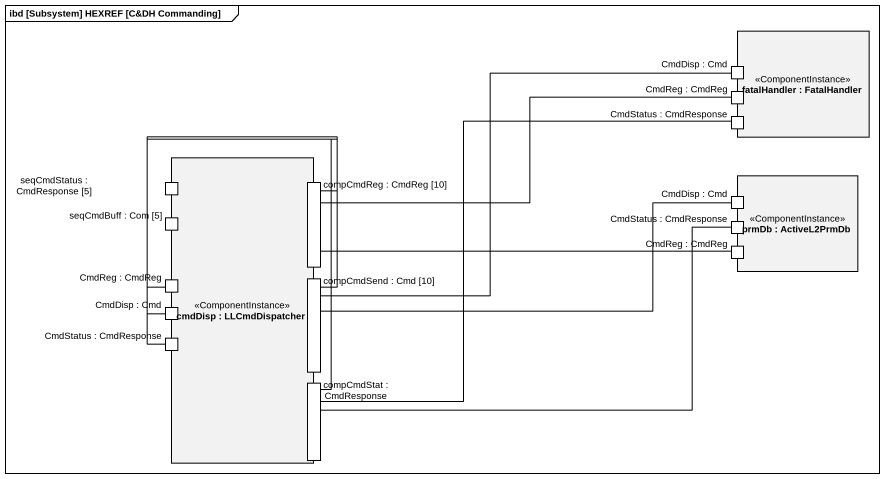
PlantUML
@startuml
mainframe ibd [Subsystem] HEXREF [C&DH Commanding]
rectangle "fatalHandler : FatalHandler" as fatalHandler <<ComponentInstance>> {
  port "CmdDisp : Cmd" as CmdDisp_Cmd
  port "CmdReg : CmdReg" as CmdReg_CmdReg
  port "CmdStatus : CmdResponse" as CmdStatus_CmdResponse
}
rectangle "cmdDisp : LLCmdDispatcher" as cmdDisp <<ComponentInstance>> {
  port "seqCmdStatus : CmdResponse [5]" as seqCmdStatus_CmdResponse_5
  port "compCmdReg : CmdReg [10]" as compCmdReg_CmdReg_10
  port "seqCmdBuff : Com [5]" as seqCmdBuff_Com_5
  port "CmdDisp : Cmd" as CmdDisp_Cmd_3
  port "CmdReg : CmdReg" as CmdReg_CmdReg_3
  port "compCmdSend : Cmd [10]" as compCmdSend_Cmd_10
  port "CmdStatus : CmdResponse" as CmdStatus_CmdResponse_3
  port "compCmdStat : CmdResponse" as compCmdStat_CmdResponse
}
rectangle "prmDb : ActiveL2PrmDb" as prmDb <<ComponentInstance>> {
  port "CmdDisp : Cmd" as CmdDisp_Cmd_2
  port "CmdStatus : CmdResponse" as CmdStatus_CmdResponse_2
  port "CmdReg : CmdReg" as CmdReg_CmdReg_2
}
CmdDisp_Cmd -left- compCmdSend_Cmd_10
CmdReg_CmdReg -left- compCmdReg_CmdReg_10
CmdStatus_CmdResponse -- compCmdStat_CmdResponse
compCmdReg_CmdReg_10 -right- CmdReg_CmdReg_2
CmdDisp_Cmd_2 -left- compCmdSend_Cmd_10
CmdStatus_CmdResponse_2 -left- compCmdStat_CmdResponse
CmdDisp_Cmd_3 -right- compCmdSend_Cmd_10
CmdReg_CmdReg_3 -right- compCmdReg_CmdReg_10
CmdStatus_CmdResponse_3 -right- compCmdStat_CmdResponse
@enduml
